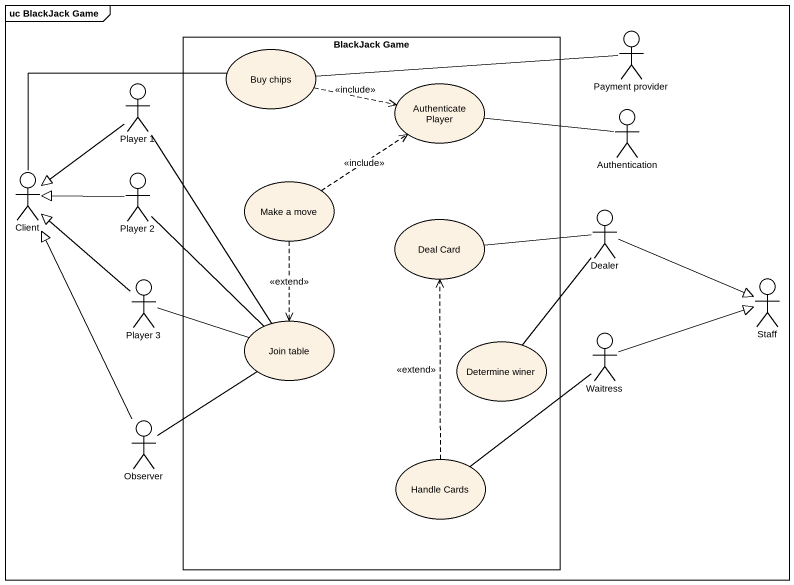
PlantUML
@startuml
mainframe uc BlackJack Game
rectangle "BlackJack Game" as BlackJack_Game {
  usecase "Buy chips" as Buy_chips
  usecase "Authenticate Player" as Authenticate_Player
  usecase "Make a move" as Make_a_move
  usecase "Deal Card" as Deal_Card
  usecase "Join table" as Join_table
  usecase "Determine winer" as Determine_winer
  usecase "Handle Cards" as Handle_Cards
}
actor "Payment provider" as Payment_provider
actor "Player 1" as Player_1
actor Authentication
actor Client
actor "Player 2" as Player_2
actor Dealer
actor "Player 3" as Player_3
actor Staff
actor Waitress
actor Observer
Buy_chips .right.> Authenticate_Player : <<include>>
Payment_provider -left- Buy_chips
Player_1 --|> Client
Player_1 -- Join_table
Authentication -left- Authenticate_Player
Client -right- Buy_chips
Player_2 -left-|> Client
Player_2 -- Join_table
Make_a_move .up.> Authenticate_Player : <<include>>
Make_a_move ..> Join_table : <<extend>>
Dealer -left- Deal_Card
Dealer -right-|> Staff
Dealer -- Determine_winer
Player_3 -up-|> Client
Player_3 -right- Join_table
Waitress -right-|> Staff
Waitress -- Handle_Cards
Observer -up-|> Client
Observer -up- Join_table
Handle_Cards .up.> Deal_Card : <<extend>>
@enduml
